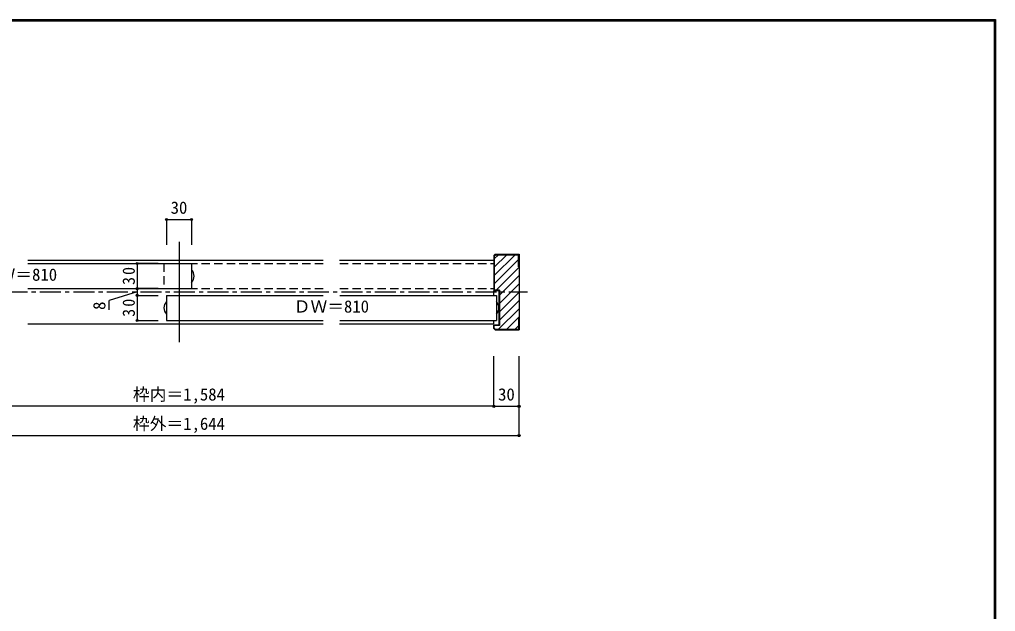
# Model space of a CAD drawing. Units: millimetres, scale not verified. Extents: x -973 to 977, y -718 to 696.
# Drawn here: x -189 to 977, y -11 to 696 of the extents above; entities that cross this region are included whole.
import ezdxf
from ezdxf.enums import TextEntityAlignment as Align

# ---------------------------------------------------------------- set-up
doc = ezdxf.new("R2010")
doc.units = ezdxf.units.MM
doc.header["$LTSCALE"] = 5
doc.header["$PDMODE"] = 32
doc.header["$PDSIZE"] = 2.5
doc.linetypes.add('CHAIN1', pattern=[8, 5, -1, 1, -1])
doc.linetypes.add('DASHED2', pattern=[3, 2, -1])
for name, color, linetype in [('0-1_通り芯', 4, 'CHAIN1'), ('0-4_枠', 3, 'Continuous'), ('0-6_扉', 6, 'Continuous'), ('0-7_金物', 3, 'Continuous'), ('0-B_寸法', 7, 'Continuous'), ('0-C_ハッチ', 4, 'Continuous'), ('F-1_枠', 6, 'Continuous')]:
    doc.layers.add(name, color=color, linetype=linetype)
doc.styles.add('ＭＳ ゴシック', font='')
doc.styles.get('ＭＳ ゴシック').set_extended_font_data('MS Gothic')

msp = doc.modelspace()

# ---------------------------------------------------------------- linework, layer by layer
at = {"layer": '0-1_通り芯'}
msp.add_line((-404.366, 370.494), (417.672, 370.494), dxfattribs=at)
at = {"layer": '0-4_枠'}
for p, q in [((1.653, 430.494), (1.653, 310.494)), ((379.087, 415.494), (377.672, 414.079)), ((377.672, 414.079), (377.672, 371.994)), ((378.172, 413.579), (379.587, 414.994)), ((378.172, 413.579), (378.172, 372.494)), ((379.087, 415.494), (407.672, 415.494)), ((379.587, 414.994), (407.172, 414.994)), ((407.172, 400.494), (407.172, 414.994)), ((407.672, 415.494), (407.672, 325.494)), ((407.172, 400.494), (407.672, 400.494)), ((383.672, 371.994), (377.672, 371.994)), ((384.172, 372.494), (378.172, 372.494)), ((383.672, 371.994), (383.672, 330.994)), ((384.172, 372.494), (384.172, 330.494)), ((407.172, 340.494), (407.172, 325.994)), ((407.172, 340.494), (407.672, 340.494)), ((383.672, 330.994), (377.672, 330.994)), ((377.672, 326.908), (377.672, 330.994)), ((377.672, 326.908), (379.087, 325.494)), ((384.172, 330.494), (378.172, 330.494)), ((378.172, 327.115), (378.172, 330.494)), ((379.294, 325.994), (378.172, 327.115)), ((379.087, 325.494), (407.672, 325.494)), ((379.294, 325.994), (407.172, 325.994))]:
    msp.add_line(p, q, dxfattribs=at)
at = {"layer": '0-6_扉'}
for p, q in [((-178.808, 404.494), (16.653, 404.494)), ((16.653, 404.494), (16.653, 374.494)), ((-178.808, 374.494), (16.653, 374.494)), ((-13.347, 366.494), (173.663, 366.494)), ((-13.347, 366.494), (-13.347, 336.494)), ((193.663, 366.494), (380.672, 366.494)), ((380.672, 366.494), (380.672, 336.494)), ((-13.347, 336.494), (173.663, 336.494)), ((193.663, 336.494), (380.672, 336.494))]:
    msp.add_line(p, q, dxfattribs=at)
at = {"layer": '0-6_扉', "color": 2, "linetype": 'DASHED2'}
for p, q in [((-16.347, 404.494), (173.663, 404.494)), ((-16.347, 404.494), (-16.347, 374.494)), ((193.663, 404.494), (377.672, 404.494)), ((377.672, 404.494), (377.672, 374.494)), ((-16.347, 374.494), (173.663, 374.494)), ((193.663, 374.494), (377.672, 374.494))]:
    msp.add_line(p, q, dxfattribs=at)
at = {"layer": '0-7_金物', "color": 4}
for p, q in [((-178.808, 408.494), (173.663, 408.494)), ((193.124, 408.494), (377.672, 408.494)), ((377.672, 366.494), (377.672, 371.994)), ((-178.808, 332.494), (173.663, 332.494))]:
    msp.add_line(p, q, dxfattribs=at)
msp.add_lwpolyline([(193.124, 332.494), (377.672, 332.494), (377.672, 336.494)], dxfattribs=at)
at = {"layer": '0-7_金物', "color": 7}
for centre, start, end in [((8.778, 389.494), 316.39718, 43.60282), ((-5.472, 351.494), 136.39718, 223.60282), ((372.797, 351.494), 316.39718, 43.60282)]:
    msp.add_arc(centre, 10.875, start, end, dxfattribs=at)
at = {"layer": '0-B_寸法', "color": 4}
for p, q in [((-13.347, 456.994), (16.653, 456.994)), ((-13.347, 456.994), (-13.347, 426.994)), ((16.653, 456.994), (16.653, 426.994)), ((-48.393, 404.494), (-48.393, 374.494)), ((-23.347, 404.494), (-48.393, 404.494)), ((-23.347, 374.494), (-48.393, 374.494)), ((-48.393, 374.493), (-48.393, 336.493)), ((-48.393, 374.493), (-23.347, 374.493)), ((-48.393, 370.493), (-81.849, 360.304)), ((-48.393, 366.493), (-23.347, 366.493)), ((-81.849, 349.261), (-81.849, 360.304)), ((-48.393, 336.493), (-23.347, 336.493)), ((377.672, 233.994), (377.672, 293.994)), ((407.672, 198.994), (407.672, 293.994)), ((377.672, 233.994), (-374.366, 233.994)), ((377.672, 233.994), (407.672, 233.994)), ((-404.366, 198.994), (407.672, 198.994))]:
    msp.add_line(p, q, dxfattribs=at)
at = {"layer": '0-B_寸法'}
for p in [(-13.347, 456.994), (16.653, 456.994), (-48.393, 404.494), (-48.393, 374.494), (-48.393, 374.493), (-48.393, 366.493), (-48.393, 336.493), (377.672, 233.994), (407.672, 233.994), (407.672, 198.994)]:
    msp.add_point(p, dxfattribs=at)
at = {"layer": '0-C_ハッチ'}
for p, q in [((392.995, 414.994), (378.172, 400.171)), ((383.095, 414.994), (378.172, 410.071)), ((402.894, 414.994), (378.172, 390.272)), ((407.172, 409.372), (378.172, 380.372)), ((407.672, 399.973), (380.193, 372.494)), ((407.672, 390.073), (384.172, 366.573)), ((407.672, 380.174), (384.172, 356.674)), ((407.672, 370.274), (384.172, 346.774)), ((407.672, 350.475), (383.191, 325.994)), ((407.672, 360.375), (384.172, 336.875)), ((407.172, 340.076), (393.09, 325.994)), ((407.172, 330.176), (402.99, 325.994))]:
    msp.add_line(p, q, dxfattribs=at)
at = {"layer": 'F-1_枠'}
for p, q in [((-973.347, 695.833), (976.653, 695.833)), ((-973.347, 695), (976.653, 695)), ((-973.347, 694.167), (976.653, 694.167)), ((974.986, 695.833), (974.986, -700.833)), ((975.82, 695.833), (975.82, -700.833)), ((976.653, 695.833), (976.653, -700.833))]:
    msp.add_line(p, q, dxfattribs=at)

# ---------------------------------------------------------------- texts
at = {"layer": '0-B_寸法', "style": 'ＭＳ ゴシック'}
for s, p in [('30', (-8.347, 459.494)), ('ＤＷ＝810', (-233.808, 379.493)), ('ＤＷ＝810', (138.663, 341.494)), ('枠内＝1,584', (-53.347, 236.494)), ('30', (382.672, 236.494)), ('枠外＝1,644', (-53.347, 201.494))]:
    msp.add_text(s, height=14.66, dxfattribs=at).set_placement(p, align=Align.BOTTOM_LEFT)
msp.add_text('8', height=14.66, rotation=90, dxfattribs=at).set_placement((-81.849, 349.093), align=Align.BOTTOM_LEFT)
at = {"layer": '0-B_寸法', "char_height": 14.66, "attachment_point": 7, "rotation": 90, "style": 'ＭＳ ゴシック'}
for insert in [(-50.893, 378.869), (-50.893, 340.868)]:
    msp.add_mtext('\\T1.27;\\W0.95;30', dxfattribs=dict(at, insert=insert))

doc.saveas('drawing.dxf')
